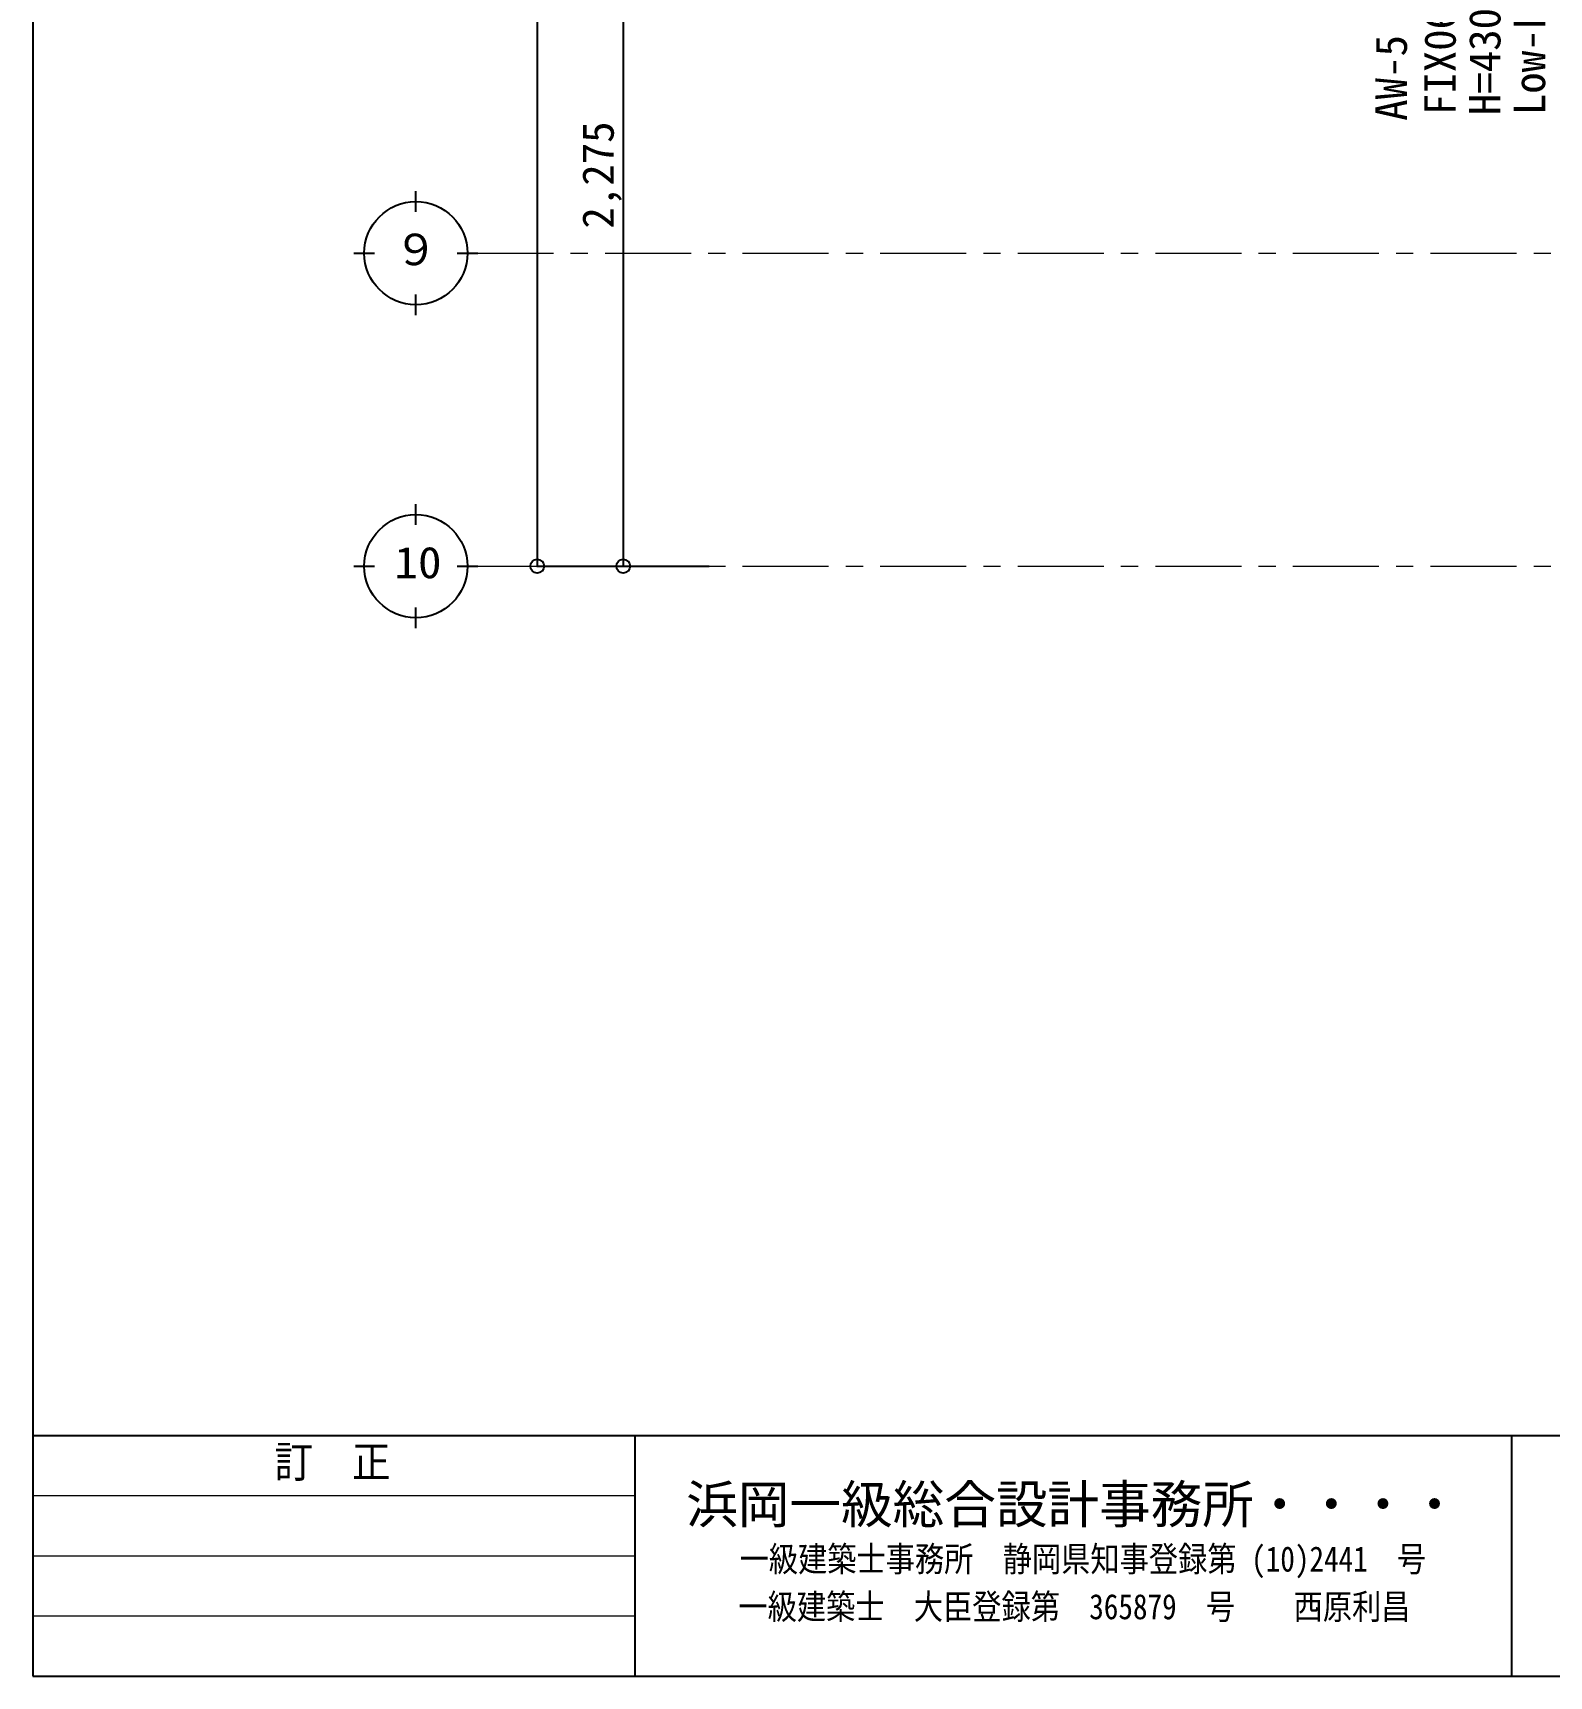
# Model space of a CAD drawing. Units: millimetres at full size, sheet at 1:50. Extents: x -21826 to 54909, y -26252 to 22610.
# Drawn here: x -8506 to -4097, y -6958 to -2181 of the extents above; entities that cross this region are included whole.
import ezdxf
from ezdxf.enums import TextEntityAlignment as Align

# ---------------------------------------------------------------- set-up
doc = ezdxf.new("R2010")
doc.units = ezdxf.units.MM
doc.header["$LTSCALE"] = 50
doc.header["$PDMODE"] = 32
doc.header["$PDSIZE"] = 40
doc.linetypes.add('CHAIN1', pattern=[8, 5, -1, 1, -1])
for name, color, linetype, lineweight in [('3-1_通り芯・通り番号', 7, 'Continuous', 25), ('3-A_文字', 7, 'Continuous', 25), ('3-F_寸法・方位', 7, 'Continuous', 25), ('F-F_図面枠（共通）', 7, 'Continuous', 25)]:
    doc.layers.add(name, color=color, linetype=linetype, lineweight=lineweight)
doc.styles.add('ＭＳ ゴシック', font='')
doc.styles.get('ＭＳ ゴシック').set_extended_font_data('MS Gothic')

msp = doc.modelspace()

# ---------------------------------------------------------------- linework, layer by layer
at = {"layer": '3-1_通り芯・通り番号'}
for p, q in [((-7392.18, -2701.2), (-7392.18, -2641.2)), ((-7572.18, -2821.2), (-7512.18, -2821.2)), ((-7272.18, -2821.2), (-7212.18, -2821.2)), ((-7392.18, -3001.2), (-7392.18, -2941.2)), ((-7392.18, -3611.2), (-7392.18, -3551.2)), ((-7572.18, -3731.2), (-7512.18, -3731.2)), ((-7272.18, -3731.2), (-7212.18, -3731.2)), ((-7392.18, -3911.2), (-7392.18, -3851.2))]:
    msp.add_line(p, q, dxfattribs=at)
at = {"layer": '3-1_通り芯・通り番号', "color": 1, "linetype": 'CHAIN1', "lineweight": 18}
for p, q in [((-7242.18, -2821.2), (7990.04, -2821.2)), ((-7242.18, -3731.2), (7990.04, -3731.2))]:
    msp.add_line(p, q, dxfattribs=at)
at = {"layer": '3-1_通り芯・通り番号'}
for centre in [(-7392.18, -2821.2), (-7392.18, -3731.2)]:
    msp.add_circle(centre, 150, dxfattribs=at)
at = {"layer": '3-F_寸法・方位'}
for p, q in [((-7039.33, 4458.8), (-7039.33, -3731.2)), ((-6789.33, -1456.2), (-6789.33, -3731.2)), ((-7039.33, -3731.2), (-6789.33, -3731.2)), ((-6789.33, -3731.2), (-6539.33, -3731.2))]:
    msp.add_line(p, q, dxfattribs=at)
for p in [(-7039.33, -3731.2), (-6789.33, -3731.2)]:
    msp.add_point(p, dxfattribs=at)
at = {"layer": 'F-F_図面枠（共通）'}
for p, q in [((-8505.74, 6841.87), (-8505.74, -6958.13)), ((-8505.74, -6258.13), (11294.26, -6258.13)), ((-6755.74, -6258.13), (-6755.74, -6958.13)), ((-4206.48, -6258.13), (-4206.48, -6958.13)), ((-8505.74, -6958.13), (11294.26, -6958.13))]:
    msp.add_line(p, q, dxfattribs=at)
at = {"layer": 'F-F_図面枠（共通）', "color": 4, "lineweight": 9}
for p, q in [((-8505.74, -6433.13), (-6755.74, -6433.13)), ((-8505.74, -6608.13), (-6755.74, -6608.13)), ((-8505.74, -6783.13), (-6755.74, -6783.13))]:
    msp.add_line(p, q, dxfattribs=at)

# ---------------------------------------------------------------- texts
at = {"layer": '3-A_文字', "style": 'ＭＳ ゴシック'}
for s, p in [('Low-E複層ｶﾞﾗｽ透明', (-4081.26, -2419.95)), ('FIX069043', (-4341.26, -2419.95)), ('H=430', (-4211.26, -2419.95)), ('AW-5', (-4483.19, -2436.46))]:
    msp.add_text(s, height=91.64, rotation=90, dxfattribs=at).set_placement(p, align=Align.BOTTOM_LEFT)
msp.add_text('９', height=91.64, dxfattribs=at).set_placement((-7454.68, -2883.7), align=Align.BOTTOM_LEFT)
at = {"layer": '3-A_文字', "style": 'ＭＳ ゴシック', "width": 1.1}
msp.add_text('10', height=91.64, dxfattribs=at).set_placement((-7454.68, -3793.7), align=Align.BOTTOM_LEFT)
at = {"layer": '3-F_寸法・方位', "style": 'ＭＳ ゴシック'}
msp.add_text('2,275', height=91.64, rotation=90, dxfattribs=at).set_placement((-6789.33, -2749.95), align=Align.BOTTOM_LEFT)
at = {"layer": 'F-F_図面枠（共通）', "style": 'ＭＳ ゴシック'}
for s, height, width, p in [('訂\u3000正', 91.64, 0.9, (-7803.24, -6408.13)), ('一級建築士事務所\u3000静岡県知事登録第 (10)2441\u3000号', 73.31, 0.85, (-6451.09, -6676.17)), ('一級建築士\u3000大臣登録第\u3000365879\u3000号\u3000\u3000西原利昌', 73.31, 0.85, (-6454.47, -6814.76))]:
    msp.add_text(s, height=height, dxfattribs=dict(at, width=width)).set_placement(p, align=Align.BOTTOM_LEFT)
msp.add_text('浜岡一級総合設計事務所・・・・', height=110, dxfattribs=at).set_placement((-6606.11, -6546.42), align=Align.BOTTOM_LEFT)

doc.saveas('drawing.dxf')
